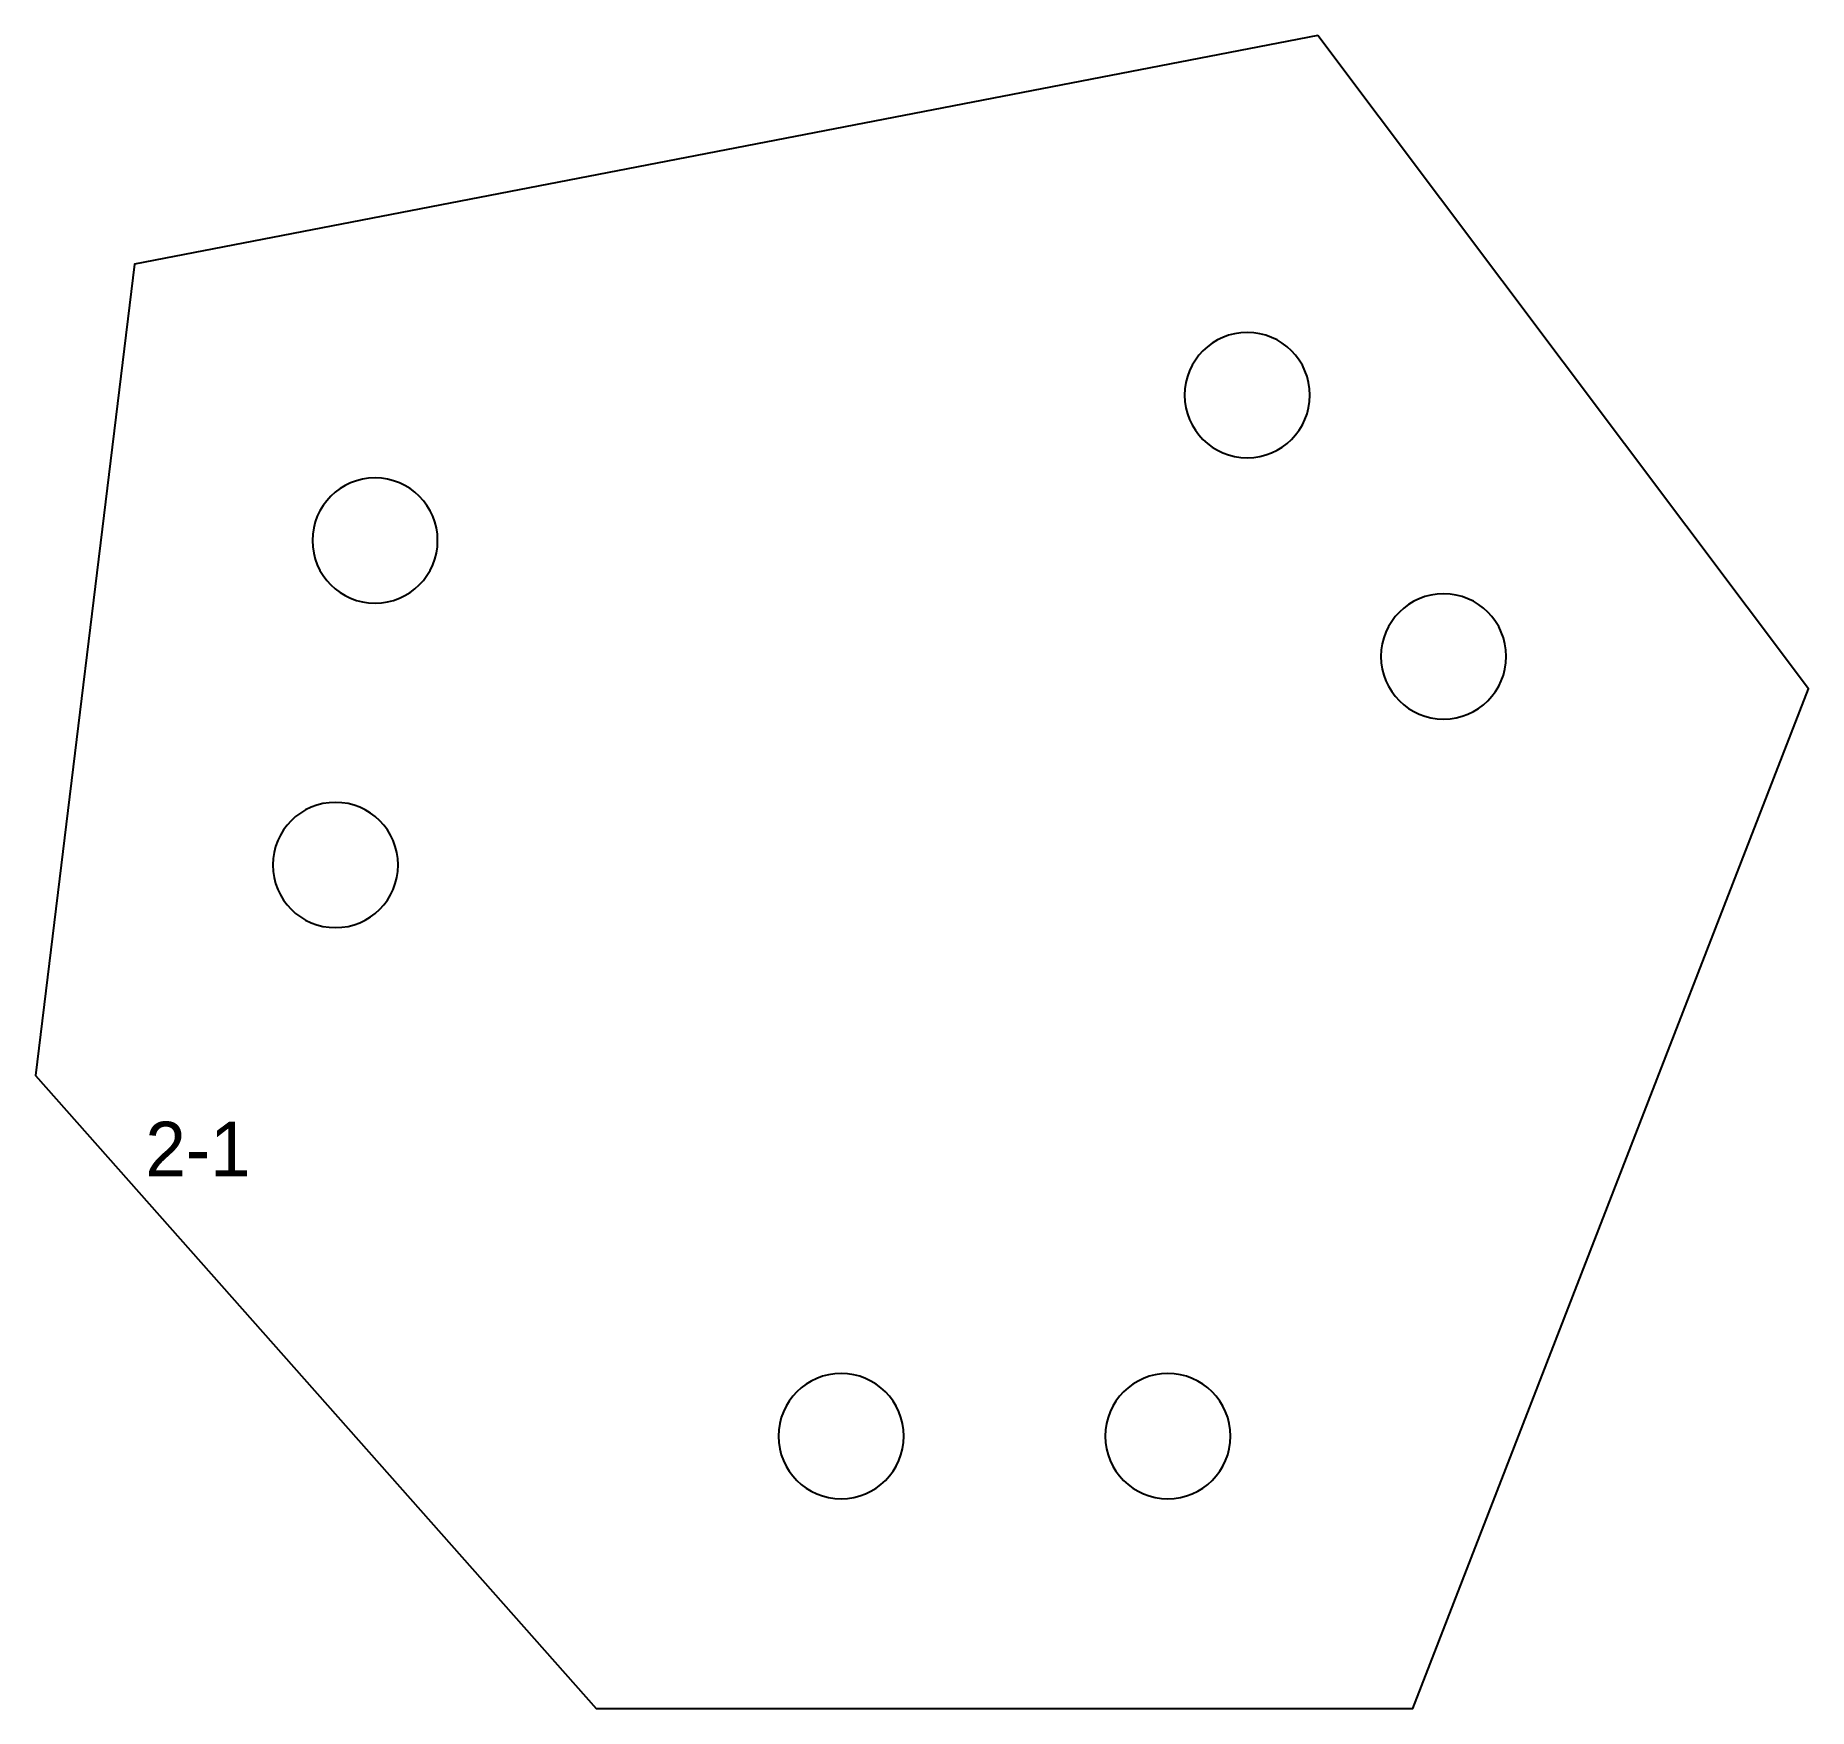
# Model space of a CAD drawing. Header units: millimetres. Extents: x 0 to 326, y 0 to 307.
import ezdxf

# ---------------------------------------------------------------- set-up
doc = ezdxf.new("R2010")
doc.units = ezdxf.units.MM
doc.header["$MEASUREMENT"] = 0
for name, color, linetype in [('ВнешнийКонтур', 7, 'Continuous'), ('Нумерация', 7, 'Continuous'), ('Отверстие', 7, 'Continuous')]:
    doc.layers.add(name, color=color, linetype=linetype)

msp = doc.modelspace()

# ---------------------------------------------------------------- linework, layer by layer
at = {"layer": 'ВнешнийКонтур', "color": 0, "linetype": 'Continuous'}
msp.add_lwpolyline([(235.45, 307.11), (18.18, 265.12), (0, 116.23), (102.93, 0), (252.93, 0), (325.56, 187.2)], close=True, dxfattribs=at)
at = {"layer": 'Отверстие', "color": 0, "linetype": 'Continuous'}
for points in [[(234.01, 241.1, 1), (211.01, 241.1, 1), (234.01, 241.1)], [(73.85, 214.4, 1), (50.85, 214.4, 1), (73.85, 214.4)], [(270.06, 193.13, 1), (247.06, 193.13, 1), (270.06, 193.13)], [(66.58, 154.84, 1), (43.58, 154.84, 1), (66.58, 154.84)], [(159.43, 50, 1), (136.43, 50, 1), (159.43, 50)], [(219.43, 50, 1), (196.43, 50, 1), (219.43, 50)]]:
    msp.add_lwpolyline(points, format="xyb", dxfattribs=at)

# ---------------------------------------------------------------- texts
at = {"layer": 'Нумерация', "color": 0, "linetype": 'Continuous'}
msp.add_text('2-1', height=10, dxfattribs=at).set_placement((20.18, 97.71))

doc.saveas('drawing.dxf')
